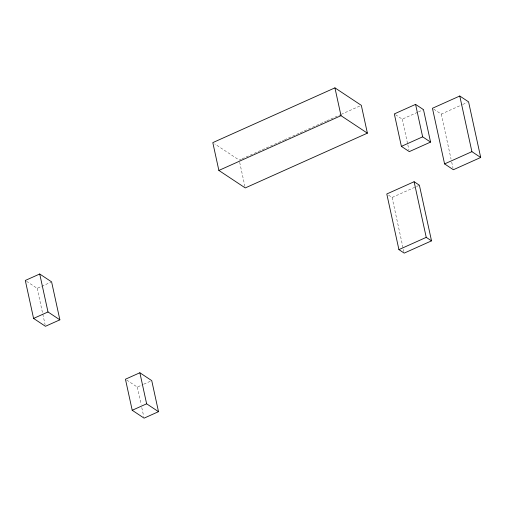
<?xml version="1.0" encoding="UTF-8"?>
<svg xmlns="http://www.w3.org/2000/svg" width="506" height="506" viewBox="0 0 506 506"><rect width="100%" height="100%" fill="white"/><g stroke="black" fill="none" stroke-linecap="round" stroke-linejoin="round"><path stroke-width="0.38" stroke-dasharray="2.53 1.9" d="M241.349 159.143L239.193 160.105L214.734 143.9M242.064 158.821L283.733 140.137M284.454 139.814L299.539 133.046M300.254 132.724L326.117 121.124M326.838 120.801L340.487 114.685M341.202 114.362L359.88 105.988M395.534 114.723L402.232 119.163L417.817 112.174M418.525 111.851L423.484 109.631M26.552 281.292L37.172 288.331L50.878 282.19M433.705 109.1L441.245 114.097L462.098 104.748M462.813 104.426L467.133 102.49M388.545 195.145L392.068 197.479L415.793 186.834M416.514 186.512L419.392 185.221M126.69 380.05L137.316 387.09L143.084 384.503M143.805 384.18L150.295 381.271M441.245 114.097L451.048 159.067M451.713 162.116L453.041 168.213M402.232 119.163L407.665 144.071M407.83 144.824L408.981 150.105M392.068 197.479L403.864 251.59M239.686 162.363L244.929 186.423M137.316 387.09L141.117 404.515M141.775 407.545L143.755 416.634M37.172 288.331L42.637 313.391M42.801 314.15L45.123 324.776"/><path stroke-width="0.76" d="M334.934 87.854L212.805 142.622L218.87 170.44L245.258 187.928L367.388 133.16L361.322 105.343L334.934 87.854L341 115.672L367.388 133.16M218.87 170.44L341 115.672M415.571 104.381L394.319 113.913L401.391 146.373L409.31 151.617L430.562 142.085L423.484 109.631L415.571 104.381L422.649 136.841L430.562 142.085M39.721 273.999L25.3 280.463L33.579 318.426L45.451 326.294L59.872 319.83L51.599 281.867L39.721 273.999L48 311.962L59.872 319.83M459.771 96.013L432.447 108.271L444.578 163.906L453.376 169.738L480.7 157.48L468.569 101.845L459.771 96.013L471.902 151.655L480.7 157.48M401.391 146.373L422.649 136.841M33.579 318.426L48 311.962M444.578 163.906L471.902 151.655M414.11 181.724L386.786 193.981L398.918 249.616L404.193 253.114L431.523 240.862L419.392 185.221L414.11 181.724L426.242 237.365L431.523 240.862M398.918 249.616L426.242 237.365M139.865 372.758L125.444 379.222L132.211 410.277L144.09 418.146L158.511 411.682L151.737 380.626L139.865 372.758L146.632 403.807L158.511 411.682M132.211 410.277L146.632 403.807"/></g></svg>
